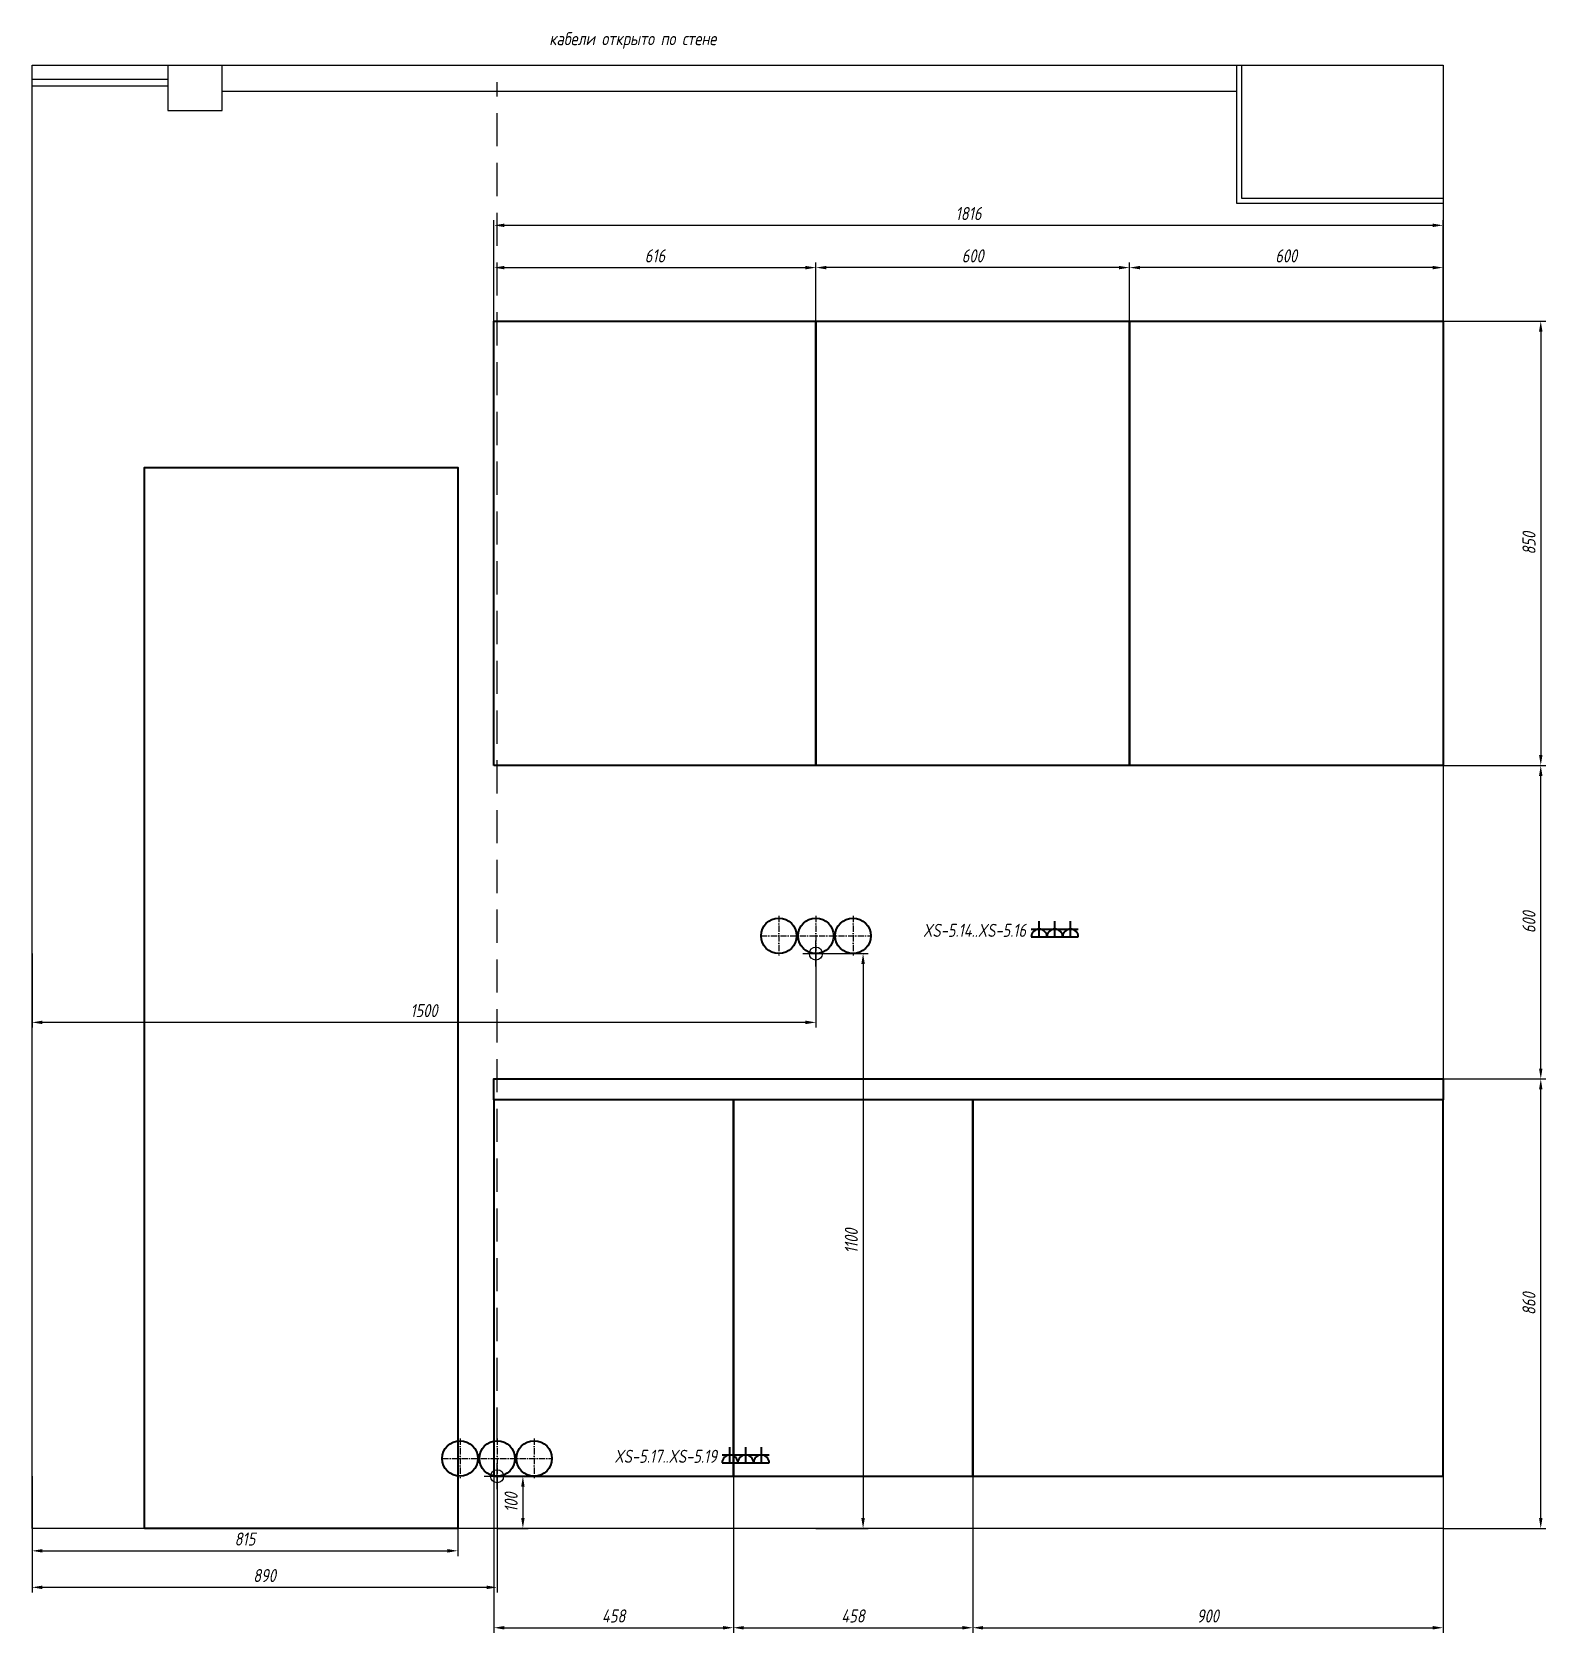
# Model space of a CAD drawing. Header units: millimetres. Extents: x -36498 to 56557, y -58468 to 154.
# Drawn here: x 46963 to 49860, y -31538 to -28475 of the extents above; entities that cross this region are included whole.
import ezdxf
from ezdxf.enums import TextEntityAlignment as Align

# ---------------------------------------------------------------- set-up
doc = ezdxf.new("R2010")
doc.units = ezdxf.units.MM
doc.header["$PDMODE"] = 34
doc.header["$PDSIZE"] = 25
doc.linetypes.add('ACAD_ISO10W100', pattern=[18.5, 12, -3, 0.5, -3])
doc.linetypes.add('DASHED', pattern=[19.05, 12.7, -6.35])
for name, color, linetype in [('01 Черновое', 7, 'Continuous'), ('02 Розетки', 7, 'Continuous'), ('03 Потолок', 7, 'Continuous'), ('04 Мебель', 5, 'Continuous'), ('08 Пож. и техн. сигн.', 7, 'Continuous'), ('11 Привязка размеры', 7, 'Continuous')]:
    doc.layers.add(name, color=color, linetype=linetype)
doc.layers.add('100 noprint', color=1, linetype='Continuous', plot=False)
doc.styles.get("Standard").update_dxf_attribs({"font": 'Ubuntu-R.ttf'})
doc.styles.add('ГОСТ-ISOCPEUR', font='isocpeui.ttf', dxfattribs={"width": 0.8})
doc.dimstyles.new('ISO-25', dxfattribs={"dimtxt": 2.5, "dimasz": 2.5, "dimexe": 1.25, "dimexo": 0.625, "dimtad": 1, "dimtxsty": 'Standard', "dimcen": 2.5, "dimadec": 0, "dimazin": 0, "dimtfac": 1, "dimtmove": 0, "dimatfit": 3, "dimfxl": 1, "dimarcsym": 0})

# ---------------------------------------------------------------- blocks, each defined once
blk = doc.blocks.new('розетка скрытая трехполюсная')
at = {"color": 0, "lineweight": -2}
for p, q in [((-1.5, 1.5), (1.5, 1.5)), ((-1.5, 0), (1.5, 0)), ((0, 0), (0, 3))]:
    blk.add_line(p, q, dxfattribs=at)
blk.add_arc((0, 0), 1.5, 0, 180, dxfattribs=at)
blk = doc.blocks.new('*D224')
at = {"layer": '11 Привязка размеры', "color": 0, "lineweight": -2, "transparency": 16777216}
for p, q in [((46963.1, -31238.4), (46963.1, -31461)), ((47853.1, -31238.4), (47853.1, -31461)), ((47833.1, -31451), (46983.1, -31451))]:
    blk.add_line(p, q, dxfattribs=at)
at = {"layer": '11 Привязка размеры', "color": 0, "transparency": 16777216}
for points in [[(46983.1, -31447.7), (46983.1, -31454.4), (46963.1, -31451)], [(47833.1, -31454.4), (47833.1, -31447.7), (47853.1, -31451)]]:
    blk.add_solid(points, dxfattribs=at)
at = {"layer": 'Defpoints', "color": 0, "transparency": 16777216}
for p in [(46963.1, -31238.4), (47853.1, -31238.4), (46963.1, -31451)]:
    blk.add_point(p, dxfattribs=at)
at = {"layer": '11 Привязка размеры', "color": 0, "transparency": 16777216, "insert": (47408.1, -31428.5), "char_height": 25, "attachment_point": 5, "style": 'ГОСТ-ISOCPEUR'}
blk.add_mtext('890', dxfattribs=at)
blk = doc.blocks.new('*D225')
at = {"layer": '11 Привязка размеры', "color": 0, "lineweight": -2, "transparency": 16777216}
for p, q in [((47853.1, -31238.4), (47912.4, -31238.4)), ((47902.4, -31258.4), (47902.4, -31318.4)), ((47853.1, -31338.4), (47912.4, -31338.4))]:
    blk.add_line(p, q, dxfattribs=at)
at = {"layer": '11 Привязка размеры', "color": 0, "transparency": 16777216}
for points in [[(47905.7, -31258.4), (47899.1, -31258.4), (47902.4, -31238.4)], [(47899.1, -31318.4), (47905.7, -31318.4), (47902.4, -31338.4)]]:
    blk.add_solid(points, dxfattribs=at)
at = {"layer": 'Defpoints', "color": 0, "transparency": 16777216}
for p in [(47853.1, -31238.4), (47853.1, -31338.4), (47902.4, -31338.4)]:
    blk.add_point(p, dxfattribs=at)
at = {"layer": '11 Привязка размеры', "color": 0, "transparency": 16777216, "insert": (47879.9, -31288.4), "char_height": 25, "attachment_point": 5, "rotation": 90, "style": 'ГОСТ-ISOCPEUR'}
blk.add_mtext('100', dxfattribs=at)
blk = doc.blocks.new('*D226')
at = {"layer": '11 Привязка размеры', "color": 0, "lineweight": -2, "transparency": 16777216}
for p, q in [((48463.1, -30238.4), (48563.4, -30238.4)), ((48553.4, -30258.4), (48553.4, -31318.4)), ((48463.1, -31338.4), (48563.4, -31338.4))]:
    blk.add_line(p, q, dxfattribs=at)
at = {"layer": '11 Привязка размеры', "color": 0, "transparency": 16777216}
for points in [[(48556.7, -30258.4), (48550, -30258.4), (48553.4, -30238.4)], [(48550, -31318.4), (48556.7, -31318.4), (48553.4, -31338.4)]]:
    blk.add_solid(points, dxfattribs=at)
at = {"layer": 'Defpoints', "color": 0, "transparency": 16777216}
for p in [(48463.1, -30238.4), (48463.1, -31338.4), (48553.4, -31338.4)]:
    blk.add_point(p, dxfattribs=at)
at = {"layer": '11 Привязка размеры', "color": 0, "transparency": 16777216, "insert": (48530.9, -30788.4), "char_height": 25, "attachment_point": 5, "rotation": 90, "style": 'ГОСТ-ISOCPEUR'}
blk.add_mtext('1100', dxfattribs=at)
blk = doc.blocks.new('*D227')
at = {"layer": '11 Привязка размеры', "color": 0, "lineweight": -2, "transparency": 16777216}
for p, q in [((46963.1, -30238.4), (46963.1, -30380.1)), ((48463.1, -30238.4), (48463.1, -30380.1)), ((48443.1, -30370.1), (46983.1, -30370.1))]:
    blk.add_line(p, q, dxfattribs=at)
at = {"layer": '11 Привязка размеры', "color": 0, "transparency": 16777216}
for points in [[(46983.1, -30366.7), (46983.1, -30373.4), (46963.1, -30370.1)], [(48443.1, -30373.4), (48443.1, -30366.7), (48463.1, -30370.1)]]:
    blk.add_solid(points, dxfattribs=at)
at = {"layer": 'Defpoints', "color": 0, "transparency": 16777216}
for p in [(46963.1, -30238.4), (48463.1, -30238.4), (46963.1, -30370.1)]:
    blk.add_point(p, dxfattribs=at)
at = {"layer": '11 Привязка размеры', "color": 0, "transparency": 16777216, "insert": (47713.1, -30347.6), "char_height": 25, "attachment_point": 5, "style": 'ГОСТ-ISOCPEUR'}
blk.add_mtext('1500', dxfattribs=at)
blk = doc.blocks.new('*D249')
at = {"layer": '11 Привязка размеры', "color": 0, "lineweight": -2, "transparency": 16777216}
for p, q in [((49663.1, -29028.4), (49860.1, -29028.4)), ((49850.1, -29048.4), (49850.1, -29858.4)), ((49663.1, -29878.4), (49860.1, -29878.4))]:
    blk.add_line(p, q, dxfattribs=at)
for points in [[(49846.8, -29048.4), (49853.4, -29048.4), (49850.1, -29028.4)], [(49846.8, -29858.4), (49853.4, -29858.4), (49850.1, -29878.4)]]:
    blk.add_solid(points, dxfattribs=at)
at = {"layer": 'Defpoints', "color": 0, "lineweight": -2, "transparency": 16777216}
for p in [(49663.1, -29028.4), (49663.1, -29878.4), (49850.1, -29878.4)]:
    blk.add_point(p, dxfattribs=at)
at = {"layer": '11 Привязка размеры', "color": 0, "transparency": 16777216, "insert": (49827.6, -29453.4), "char_height": 25, "attachment_point": 5, "rotation": 90, "style": 'ГОСТ-ISOCPEUR'}
blk.add_mtext('850', dxfattribs=at)
blk = doc.blocks.new('*D250')
at = {"layer": '11 Привязка размеры', "color": 0, "lineweight": -2, "transparency": 16777216}
for p, q in [((49063.1, -29028.4), (49063.1, -28916)), ((49643.1, -28926), (49083.1, -28926)), ((49663.1, -29028.4), (49663.1, -28916))]:
    blk.add_line(p, q, dxfattribs=at)
for points in [[(49083.1, -28922.7), (49083.1, -28929.3), (49063.1, -28926)], [(49643.1, -28922.7), (49643.1, -28929.3), (49663.1, -28926)]]:
    blk.add_solid(points, dxfattribs=at)
at = {"layer": 'Defpoints', "color": 0, "lineweight": -2, "transparency": 16777216}
for p in [(49063.1, -28926), (49063.1, -29028.4), (49663.1, -29028.4)]:
    blk.add_point(p, dxfattribs=at)
at = {"layer": '11 Привязка размеры', "color": 0, "transparency": 16777216, "insert": (49363.1, -28903.5), "char_height": 25, "attachment_point": 5, "style": 'ГОСТ-ISOCPEUR'}
blk.add_mtext('600', dxfattribs=at)
blk = doc.blocks.new('*D251')
at = {"layer": '11 Привязка размеры', "color": 0, "lineweight": -2, "transparency": 16777216}
for p, q in [((48463.1, -29028.4), (48463.1, -28916)), ((49043.1, -28926), (48483.1, -28926)), ((49063.1, -29028.4), (49063.1, -28916))]:
    blk.add_line(p, q, dxfattribs=at)
for points in [[(48483.1, -28922.7), (48483.1, -28929.3), (48463.1, -28926)], [(49043.1, -28922.7), (49043.1, -28929.3), (49063.1, -28926)]]:
    blk.add_solid(points, dxfattribs=at)
at = {"layer": 'Defpoints', "color": 0, "lineweight": -2, "transparency": 16777216}
for p in [(48463.1, -28926), (48463.1, -29028.4), (49063.1, -29028.4)]:
    blk.add_point(p, dxfattribs=at)
at = {"layer": '11 Привязка размеры', "color": 0, "transparency": 16777216, "insert": (48763.1, -28903.5), "char_height": 25, "attachment_point": 5, "style": 'ГОСТ-ISOCPEUR'}
blk.add_mtext('600', dxfattribs=at)
blk = doc.blocks.new('*D252')
at = {"layer": '11 Привязка размеры', "color": 0, "lineweight": -2, "transparency": 16777216}
for p, q in [((47847.1, -29028.4), (47847.1, -28916)), ((47867.1, -28926), (48443.1, -28926)), ((48463.1, -29028.4), (48463.1, -28916))]:
    blk.add_line(p, q, dxfattribs=at)
for points in [[(47867.1, -28922.7), (47867.1, -28929.3), (47847.1, -28926)], [(48443.1, -28922.7), (48443.1, -28929.3), (48463.1, -28926)]]:
    blk.add_solid(points, dxfattribs=at)
at = {"layer": 'Defpoints', "color": 0, "lineweight": -2, "transparency": 16777216}
for p in [(48463.1, -28926), (47847.1, -29028.4), (48463.1, -29028.4)]:
    blk.add_point(p, dxfattribs=at)
at = {"layer": '11 Привязка размеры', "color": 0, "transparency": 16777216, "insert": (48155.1, -28903.5), "char_height": 25, "attachment_point": 5, "style": 'ГОСТ-ISOCPEUR'}
blk.add_mtext('616', dxfattribs=at)
blk = doc.blocks.new('*D253')
at = {"layer": '11 Привязка размеры', "color": 0, "lineweight": -2, "transparency": 16777216}
for p, q in [((47847.1, -29028.4), (47847.1, -28835.1)), ((47867.1, -28845.1), (49643.1, -28845.1)), ((49663.1, -29028.4), (49663.1, -28835.1))]:
    blk.add_line(p, q, dxfattribs=at)
for points in [[(47867.1, -28841.8), (47867.1, -28848.4), (47847.1, -28845.1)], [(49643.1, -28841.8), (49643.1, -28848.4), (49663.1, -28845.1)]]:
    blk.add_solid(points, dxfattribs=at)
at = {"layer": 'Defpoints', "color": 0, "lineweight": -2, "transparency": 16777216}
for p in [(49663.1, -28845.1), (47847.1, -29028.4), (49663.1, -29028.4)]:
    blk.add_point(p, dxfattribs=at)
at = {"layer": '11 Привязка размеры', "color": 0, "transparency": 16777216, "insert": (48755.1, -28822.6), "char_height": 25, "attachment_point": 5, "style": 'ГОСТ-ISOCPEUR'}
blk.add_mtext('1816', dxfattribs=at)
blk = doc.blocks.new('*D254')
at = {"layer": '11 Привязка размеры', "color": 0, "lineweight": -2, "transparency": 16777216}
for p, q in [((49663.1, -30478.4), (49860.1, -30478.4)), ((49850.1, -31318.4), (49850.1, -30498.4)), ((49663.1, -31338.4), (49860.1, -31338.4))]:
    blk.add_line(p, q, dxfattribs=at)
for points in [[(49846.8, -30498.4), (49853.4, -30498.4), (49850.1, -30478.4)], [(49846.8, -31318.4), (49853.4, -31318.4), (49850.1, -31338.4)]]:
    blk.add_solid(points, dxfattribs=at)
at = {"layer": 'Defpoints', "color": 0, "lineweight": -2, "transparency": 16777216}
for p in [(49663.1, -30478.4), (49850.1, -30478.4), (49663.1, -31338.4)]:
    blk.add_point(p, dxfattribs=at)
at = {"layer": '11 Привязка размеры', "color": 0, "transparency": 16777216, "insert": (49827.6, -30908.4), "char_height": 25, "attachment_point": 5, "rotation": 90, "style": 'ГОСТ-ISOCPEUR'}
blk.add_mtext('860', dxfattribs=at)
blk = doc.blocks.new('*D255')
at = {"layer": '11 Привязка размеры', "color": 0, "lineweight": -2, "transparency": 16777216}
for p, q in [((48763.1, -31238.4), (48763.1, -31538.3)), ((49663.1, -31238.4), (49663.1, -31538.3)), ((48783.1, -31528.3), (49643.1, -31528.3))]:
    blk.add_line(p, q, dxfattribs=at)
for points in [[(48783.1, -31525), (48783.1, -31531.7), (48763.1, -31528.3)], [(49643.1, -31525), (49643.1, -31531.7), (49663.1, -31528.3)]]:
    blk.add_solid(points, dxfattribs=at)
at = {"layer": 'Defpoints', "color": 0, "lineweight": -2, "transparency": 16777216}
for p in [(48763.1, -31238.4), (49663.1, -31238.4), (49663.1, -31528.3)]:
    blk.add_point(p, dxfattribs=at)
at = {"layer": '11 Привязка размеры', "color": 0, "transparency": 16777216, "insert": (49213.1, -31505.8), "char_height": 25, "attachment_point": 5, "style": 'ГОСТ-ISOCPEUR'}
blk.add_mtext('900', dxfattribs=at)
blk = doc.blocks.new('*D256')
at = {"layer": '11 Привязка размеры', "color": 0, "lineweight": -2, "transparency": 16777216}
for p, q in [((48305.1, -31238.4), (48305.1, -31538.3)), ((48763.1, -31238.4), (48763.1, -31538.3)), ((48325.1, -31528.3), (48743.1, -31528.3))]:
    blk.add_line(p, q, dxfattribs=at)
for points in [[(48325.1, -31525), (48325.1, -31531.7), (48305.1, -31528.3)], [(48743.1, -31525), (48743.1, -31531.7), (48763.1, -31528.3)]]:
    blk.add_solid(points, dxfattribs=at)
at = {"layer": 'Defpoints', "color": 0, "lineweight": -2, "transparency": 16777216}
for p in [(48305.1, -31238.4), (48763.1, -31238.4), (48763.1, -31528.3)]:
    blk.add_point(p, dxfattribs=at)
at = {"layer": '11 Привязка размеры', "color": 0, "transparency": 16777216, "insert": (48534.1, -31505.8), "char_height": 25, "attachment_point": 5, "style": 'ГОСТ-ISOCPEUR'}
blk.add_mtext('458', dxfattribs=at)
blk = doc.blocks.new('*D257')
at = {"layer": '11 Привязка размеры', "color": 0, "lineweight": -2, "transparency": 16777216}
for p, q in [((47847.1, -31238.4), (47847.1, -31538.3)), ((48305.1, -31238.4), (48305.1, -31538.3)), ((47867.1, -31528.3), (48285.1, -31528.3))]:
    blk.add_line(p, q, dxfattribs=at)
for points in [[(47867.1, -31525), (47867.1, -31531.7), (47847.1, -31528.3)], [(48285.1, -31525), (48285.1, -31531.7), (48305.1, -31528.3)]]:
    blk.add_solid(points, dxfattribs=at)
at = {"layer": 'Defpoints', "color": 0, "lineweight": -2, "transparency": 16777216}
for p in [(47847.1, -31238.4), (48305.1, -31238.4), (48305.1, -31528.3)]:
    blk.add_point(p, dxfattribs=at)
at = {"layer": '11 Привязка размеры', "color": 0, "transparency": 16777216, "insert": (48076.1, -31505.8), "char_height": 25, "attachment_point": 5, "style": 'ГОСТ-ISOCPEUR'}
blk.add_mtext('458', dxfattribs=at)
blk = doc.blocks.new('*D258')
at = {"layer": '11 Привязка размеры', "color": 0, "lineweight": -2, "transparency": 16777216}
for p, q in [((49663.1, -29878.4), (49860.1, -29878.4)), ((49850.1, -30458.4), (49850.1, -29898.4)), ((49663.1, -30478.4), (49860.1, -30478.4))]:
    blk.add_line(p, q, dxfattribs=at)
for points in [[(49846.8, -29898.4), (49853.4, -29898.4), (49850.1, -29878.4)], [(49846.8, -30458.4), (49853.4, -30458.4), (49850.1, -30478.4)]]:
    blk.add_solid(points, dxfattribs=at)
at = {"layer": 'Defpoints', "color": 0, "lineweight": -2, "transparency": 16777216}
for p in [(49663.1, -29878.4), (49850.1, -29878.4), (49663.1, -30478.4)]:
    blk.add_point(p, dxfattribs=at)
at = {"layer": '11 Привязка размеры', "color": 0, "transparency": 16777216, "insert": (49827.6, -30178.4), "char_height": 25, "attachment_point": 5, "rotation": 90, "style": 'ГОСТ-ISOCPEUR'}
blk.add_mtext('600', dxfattribs=at)
blk = doc.blocks.new('*D284')
at = {"layer": '11 Привязка размеры', "color": 0, "lineweight": -2}
for p, q in [((46963.1, -31338.4), (46963.1, -31391.1)), ((47778.1, -31338.4), (47778.1, -31391.1)), ((46983.1, -31381.1), (47758.1, -31381.1))]:
    blk.add_line(p, q, dxfattribs=at)
at = {"layer": '11 Привязка размеры', "color": 0}
for points in [[(46983.1, -31377.8), (46983.1, -31384.5), (46963.1, -31381.1)], [(47758.1, -31384.5), (47758.1, -31377.8), (47778.1, -31381.1)]]:
    blk.add_solid(points, dxfattribs=at)
at = {"layer": 'Defpoints', "color": 0}
for p in [(46963.1, -31338.4), (47778.1, -31338.4), (47778.1, -31381.1)]:
    blk.add_point(p, dxfattribs=at)
at = {"layer": '11 Привязка размеры', "color": 0, "insert": (47370.6, -31358.6), "char_height": 25, "attachment_point": 5, "style": 'ГОСТ-ISOCPEUR'}
blk.add_mtext('815', dxfattribs=at)

msp = doc.modelspace()

# ---------------------------------------------------------------- linework, layer by layer
at = {"layer": '01 Черновое'}
msp.add_lwpolyline([(46963.1, -31338.4), (46963.1, -28538.4), (49663.1, -28538.4), (49663.1, -31338.4)], close=True, dxfattribs=at)
at = {"layer": '02 Розетки', "linetype": 'DASHED', "ltscale": 5, "flags": 128}
msp.add_lwpolyline([(47853.1, -31170.4), (47853.1, -28571.4)], dxfattribs=at)
at = {"layer": '02 Розетки', "color": 1, "lineweight": 40}
for centre in [(48392.1, -30204.4), (48463.1, -30204.4), (48534.1, -30204.4), (47782.1, -31204.4), (47853.1, -31204.4), (47924.1, -31204.4)]:
    msp.add_circle(centre, 34, dxfattribs=at)
at = {"layer": '03 Потолок', "color": 1, "ltscale": 10}
for p, q in [((47223.1, -28538.4), (47223.1, -28625.4)), ((47327.1, -28625.4), (47327.1, -28538.4)), ((47223.1, -28625.4), (47327.1, -28625.4))]:
    msp.add_line(p, q, dxfattribs=at)
at = {"layer": '03 Потолок', "color": 1, "lineweight": -2}
for p, q in [((46963.1, -28565.4), (47223.1, -28565.4)), ((46963.1, -28577.9), (47223.1, -28577.9)), ((47327.1, -28588.4), (49268.1, -28588.4))]:
    msp.add_line(p, q, dxfattribs=at)
at = {"layer": '03 Потолок', "color": 1, "lineweight": -2, "flags": 128}
msp.add_lwpolyline([(49268.1, -28538.4), (49268.1, -28802.9), (49663.1, -28802.9)], dxfattribs=at)
at = {"layer": '03 Потолок', "color": 1, "lineweight": -2}
msp.add_lwpolyline([(49277.6, -28538.4), (49277.6, -28793.4), (49663.1, -28793.4)], dxfattribs=at)
at = {"layer": '04 Мебель', "lineweight": 40, "flags": 128}
for points in [[(47847.1, -29878.4), (47847.1, -29028.4), (48463.1, -29028.4), (48463.1, -29878.4)], [(48463.1, -29878.4), (48463.1, -29028.4), (49063.1, -29028.4), (49063.1, -29878.4)], [(49063.1, -29878.4), (49063.1, -29028.4), (49663.1, -29028.4), (49663.1, -29878.4)], [(47178.1, -31338.4), (47178.1, -29308.4), (47778.1, -29308.4), (47778.1, -31338.4)]]:
    msp.add_lwpolyline(points, close=True, dxfattribs=at)
at = {"layer": '04 Мебель', "lineweight": 40}
for points in [[(49663.1, -30518.4), (47847.1, -30518.4), (47847.1, -30478.4), (49663.1, -30478.4)], [(48305.1, -30518.4), (47847.1, -30518.4), (47847.1, -31238.4), (48305.1, -31238.4)], [(48763.1, -30518.4), (48305.1, -30518.4), (48305.1, -31238.4), (48763.1, -31238.4)], [(49663.1, -30518.4), (48763.1, -30518.4), (48763.1, -31238.4), (49663.1, -31238.4)]]:
    msp.add_lwpolyline(points, close=True, dxfattribs=at)
at = {"layer": '100 noprint', "color": 2, "lineweight": -2}
msp.add_line((49663.1, -30518.4), (49663.1, -30478.4), dxfattribs=at)
at = {"layer": '11 Привязка размеры', "linetype": 'ACAD_ISO10W100'}
for p, q in [((48392.1, -30166.3), (48392.1, -30242.1)), ((48463.1, -30166.5), (48463.1, -30242.3)), ((48534.1, -30166.3), (48534.1, -30242.1)), ((48358.1, -30204.4), (48568.1, -30204.4)), ((47782.1, -31166.3), (47782.1, -31242.1)), ((47853.1, -31166.5), (47853.1, -31242.3)), ((47924.1, -31166.3), (47924.1, -31242.1)), ((47748.1, -31204.4), (47958.1, -31204.4))]:
    msp.add_line(p, q, dxfattribs=at)
at = {"layer": '11 Привязка размеры', "lineweight": -2}
for p in [(48463.1, -30238.4), (47853.1, -31238.4)]:
    msp.add_point(p, dxfattribs=at)

# ---------------------------------------------------------------- block references
at = {"layer": '02 Розетки', "color": 1, "lineweight": 40, "xscale": 10, "yscale": 10, "zscale": 10}
for p in [(48890.2, -30206.5), (48920.2, -30206.5), (48950.2, -30206.5), (48298.7, -31212.8), (48328.7, -31212.8), (48358.7, -31212.8)]:
    msp.add_blockref('розетка скрытая трехполюсная', p, dxfattribs=at)

# ---------------------------------------------------------------- texts
at = {"layer": '02 Розетки', "linetype": 'Continuous', "style": 'ГОСТ-ISOCPEUR', "width": 0.8}
for s, p in [('XS-5.14..XS-5.16', (48865.2, -30206.5)), ('XS-5.17..XS-5.19', (48273.7, -31212.8))]:
    msp.add_text(s, height=25, dxfattribs=at).set_placement(p, align=Align.RIGHT)
at = {"layer": '08 Пож. и техн. сигн.', "insert": (47952.9, -28475.4), "char_height": 25, "width": 466.409, "attachment_point": 1, "style": 'ГОСТ-ISOCPEUR'}
msp.add_mtext('{кабели открыто по стене}', dxfattribs=at)

# ---------------------------------------------------------------- dimensions: what is measured, and where the dimension line sits
at = {"layer": '11 Привязка размеры'}
for base, p1, p2, picture, middle in [((49663.1, -28845.1), (47847.1, -29028.4), (49663.1, -29028.4), '*D253', (48755.1, -28822.6)), ((48463.1, -28926), (47847.1, -29028.4), (48463.1, -29028.4), '*D252', (48155.1, -28903.5)), ((48463.1, -28926), (49063.1, -29028.4), (48463.1, -29028.4), '*D251', (48763.1, -28903.5)), ((49063.1, -28926), (49663.1, -29028.4), (49063.1, -29028.4), '*D250', (49363.1, -28903.5)), ((46963.1, -31451), (47853.1, -31238.4), (46963.1, -31238.4), '*D224', (47408.1, -31428.5)), ((48305.1, -31528.3), (47847.1, -31238.4), (48305.1, -31238.4), '*D257', (48076.1, -31505.8)), ((48763.1, -31528.3), (48305.1, -31238.4), (48763.1, -31238.4), '*D256', (48534.1, -31505.8)), ((49663.1, -31528.3), (48763.1, -31238.4), (49663.1, -31238.4), '*D255', (49213.1, -31505.8)), ((47778.1, -31381.1), (46963.1, -31338.4), (47778.1, -31338.4), '*D284', (47370.6, -31358.6))]:
    dim = msp.add_linear_dim(base=base, p1=p1, p2=p2, dimstyle='ISO-25', override={"dimtxt": 25, "dimasz": 20, "dimexe": 10, "dimexo": 0, "dimgap": 10, "dimdec": 0, "dimtxsty": 'ГОСТ-ISOCPEUR'}, dxfattribs=at)
    dim.commit()
    dim.dimension.update_dxf_attribs({"geometry": picture, "text_midpoint": middle})
for base, p1, p2, picture, middle in [((49850.1, -29878.4), (49663.1, -29028.4), (49663.1, -29878.4), '*D249', (49827.6, -29453.4)), ((49850.1, -29878.4), (49663.1, -30478.4), (49663.1, -29878.4), '*D258', (49827.6, -30178.4)), ((48553.4, -31338.4), (48463.1, -30238.4), (48463.1, -31338.4), '*D226', (48530.9, -30788.4)), ((49850.1, -30478.4), (49663.1, -31338.4), (49663.1, -30478.4), '*D254', (49827.6, -30908.4)), ((47902.4, -31338.4), (47853.1, -31238.4), (47853.1, -31338.4), '*D225', (47879.9, -31288.4))]:
    dim = msp.add_linear_dim(base=base, p1=p1, p2=p2, angle=90, dimstyle='ISO-25', override={"dimtxt": 25, "dimasz": 20, "dimexe": 10, "dimexo": 0, "dimgap": 10, "dimdec": 0, "dimtxsty": 'ГОСТ-ISOCPEUR'}, dxfattribs=at)
    dim.commit()
    dim.dimension.update_dxf_attribs({"geometry": picture, "text_midpoint": middle})
dim = msp.add_linear_dim(base=(46963.1, -30370.1), p1=(48463.1, -30238.4), p2=(46963.1, -30238.4), dimstyle='ISO-25', override={"dimtxt": 25, "dimasz": 20, "dimexe": 10, "dimexo": 0, "dimgap": 10, "dimdec": 0, "dimtxsty": 'ГОСТ-ISOCPEUR'}, dxfattribs=at)
dim.commit()
dim.dimension.update_dxf_attribs({"geometry": '*D227', "text_midpoint": (47713.1, -30370.1), "dimtype": 160})

doc.saveas('drawing.dxf')
